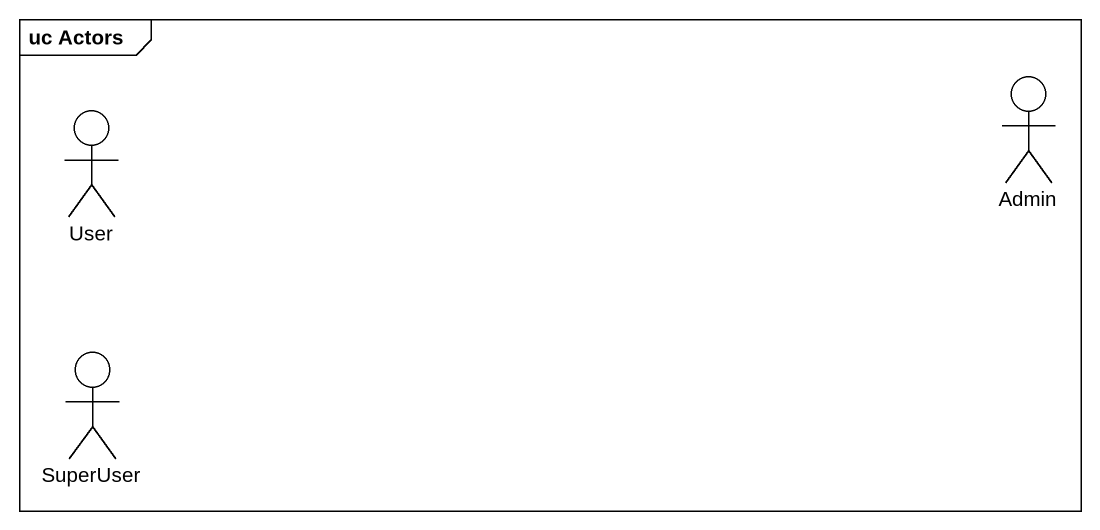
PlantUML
@startuml
mainframe uc Actors
actor Admin
actor User
actor SuperUser
@enduml
